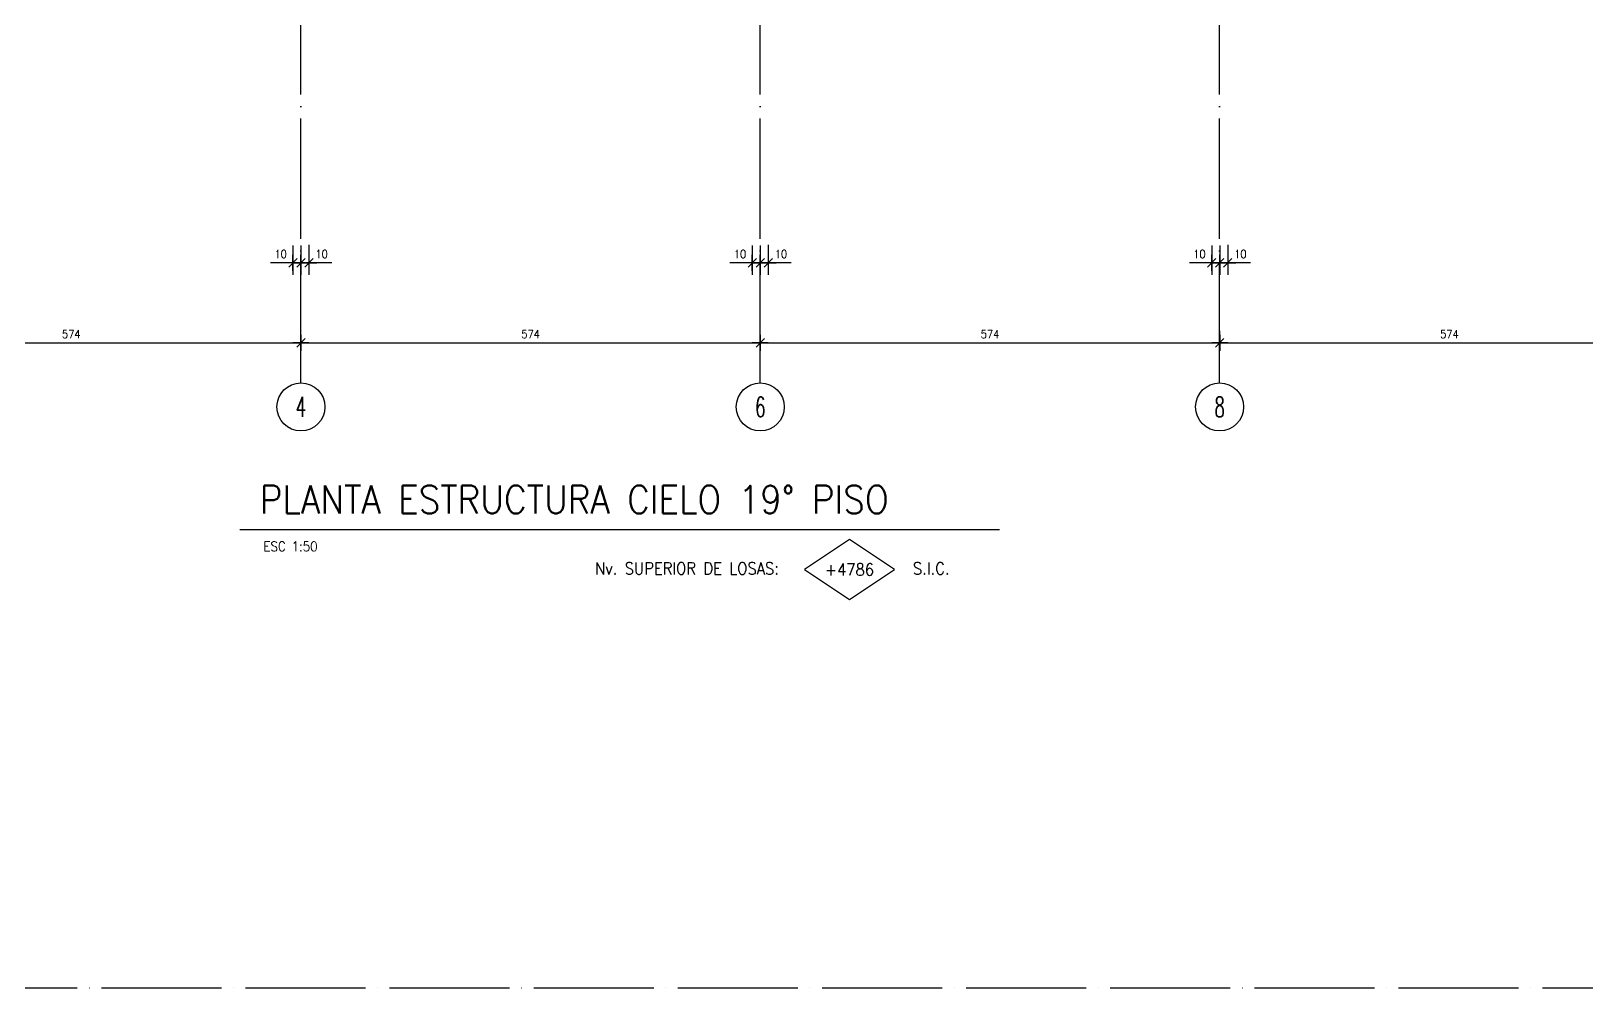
# Model space of a CAD drawing. Extents: x 2783 to 11950, y 3653 to 11429.
# Drawn here: x 4583 to 6527, y 3653 to 4848 of the extents above; entities that cross this region are included whole.
import ezdxf
from ezdxf.enums import TextEntityAlignment as Align

# ---------------------------------------------------------------- set-up
doc = ezdxf.new("R2010")
doc.units = 0
doc.header["$LTSCALE"] = 60
doc.header["$PDMODE"] = 1
doc.linetypes.add('EJES', pattern=[3, 2.5, -0.25, 0, -0.25])
doc.layers.get('0').update_dxf_attribs({"linetype": 'CONTINUOUS'})
doc.layers.get('DEFPOINTS').update_dxf_attribs({"linetype": 'CONTINUOUS'})
for name, color, linetype in [('COTAS', 3, 'CONTINUOUS'), ('EJES', 1, 'EJES'), ('TITULO', 6, 'CONTINUOUS')]:
    doc.layers.add(name, color=color, linetype=linetype)
doc.layers.add('CROP', color=8, linetype='EJES', plot=False)
doc.styles.add('COTAS', font='romans.shx', dxfattribs={"width": 0.9})
doc.dimstyles.new('50', dxfattribs={"dimtxt": 10, "dimasz": 1, "dimexe": 15, "dimexo": 0, "dimgap": 6, "dimtad": 1, "dimdec": 8, "dimdsep": 46, "dimtxsty": 'COTAS', "dimblk": '$COTA$', "dimcen": 0.09, "dimdle": 10, "dimclrd": 256, "dimclre": 256, "dimclrt": 2, "dimadec": 0, "dimazin": 0, "dimtfac": 1, "dimtdec": 8, "dimtmove": 0, "dimatfit": 2, "dimfxl": 35, "dimfxlon": 1, "dimtolj": 1, "dimarcsym": 0})

# ---------------------------------------------------------------- blocks, each defined once
blk = doc.blocks.new('*U8')
at = {"layer": 'CROP'}
blk.add_lwpolyline([(-1974.1, -572.3), (3557.7, -572.3), (3557.7, 2997.6), (-1974.1, 2997.6)], close=True, dxfattribs=at)
at = {"layer": 'TITULO', "color": 7}
blk.add_line((0, 0), (949.2, 0), dxfattribs=at)
at = {"layer": 'TITULO', "color": 1}
blk.add_lwpolyline([(818, -50), (761.8, -12.5), (705.5, -50), (761.8, -87.5)], close=True, dxfattribs=at)
at = {"color": 2, "style": 'COTAS', "width": 0.9}
blk.add_attdef('ESCALA', (29.5, -27), '', height=12, dxfattribs=at)
at = {"layer": 'TITULO', "color": 7, "style": 'COTAS', "width": 0.9}
blk.add_attdef('TITULO', (25, 20), '', height=35, dxfattribs=at)
at = {"layer": 'TITULO', "color": 2, "style": 'COTAS', "width": 0.9}
blk.add_attdef('NV_LOSAS', text='', height=15, dxfattribs=at).set_placement((434.5, -56), align=Align.RIGHT)
blk.add_attdef('NIVEL', text='', height=15, dxfattribs=at).set_placement((522.8, -50), align=Align.MIDDLE)
blk.add_attdef('SIC', (602, -56), '', height=15, dxfattribs=at)
blk = doc.blocks.new('$COTA$')
at = {"layer": 'COTAS'}
for p, q in [((10, 0), (-10, 0)), ((5.3, 5.3), (-5.3, -5.3)), ((0, -10), (0, 10))]:
    blk.add_line(p, q, dxfattribs=at)
blk = doc.blocks.new('*D11')
at = {"layer": 'COTAS', "lineweight": -2, "transparency": 16777216}
for p, q in [((4346.5, 4458.7), (4346.5, 4473.7)), ((4920.5, 4458.7), (4920.5, 4473.7)), ((4347.5, 4458.7), (4919.5, 4458.7))]:
    blk.add_line(p, q, dxfattribs=at)
at = {"layer": 'DEFPOINTS', "color": 0, "transparency": 16777216}
for p in [(4346.5, 4458.7), (4920.5, 4458.7), (4920.5, 4458.7)]:
    blk.add_point(p, dxfattribs=at)
at = {"layer": 'COTAS', "lineweight": -2, "transparency": 16777216, "rotation": 180}
blk.add_blockref('$COTA$', (4346.5, 4458.7), dxfattribs=at)
at = {"layer": 'COTAS', "lineweight": -2, "transparency": 16777216}
blk.add_blockref('$COTA$', (4920.5, 4458.7), dxfattribs=at)
at = {"layer": 'COTAS', "color": 2, "transparency": 16777216, "insert": (4633.5, 4469.7), "char_height": 10, "attachment_point": 5, "style": 'COTAS'}
blk.add_mtext('\\A1;574', dxfattribs=at)
blk = doc.blocks.new('*D13')
at = {"layer": 'COTAS', "lineweight": -2, "transparency": 16777216}
for p, q in [((4920.5, 4458.7), (4920.5, 4473.7)), ((5494.5, 4458.7), (5494.5, 4473.7)), ((4921.5, 4458.7), (5493.5, 4458.7))]:
    blk.add_line(p, q, dxfattribs=at)
at = {"layer": 'DEFPOINTS', "color": 0, "transparency": 16777216}
for p in [(4920.5, 4458.7), (5494.5, 4458.7), (5494.5, 4458.7)]:
    blk.add_point(p, dxfattribs=at)
at = {"layer": 'COTAS', "lineweight": -2, "transparency": 16777216, "rotation": 180}
blk.add_blockref('$COTA$', (4920.5, 4458.7), dxfattribs=at)
at = {"layer": 'COTAS', "lineweight": -2, "transparency": 16777216}
blk.add_blockref('$COTA$', (5494.5, 4458.7), dxfattribs=at)
at = {"layer": 'COTAS', "color": 2, "transparency": 16777216, "insert": (5207.5, 4469.7), "char_height": 10, "attachment_point": 5, "style": 'COTAS'}
blk.add_mtext('\\A1;574', dxfattribs=at)
blk = doc.blocks.new('*D18')
at = {"layer": 'COTAS', "lineweight": -2, "transparency": 16777216}
for p, q in [((5494.5, 4458.7), (5494.5, 4473.7)), ((6068.5, 4458.7), (6068.5, 4473.7)), ((5495.5, 4458.7), (6067.5, 4458.7))]:
    blk.add_line(p, q, dxfattribs=at)
at = {"layer": 'DEFPOINTS', "color": 0, "transparency": 16777216}
for p in [(5494.5, 4458.7), (6068.5, 4458.7), (6068.5, 4458.7)]:
    blk.add_point(p, dxfattribs=at)
at = {"layer": 'COTAS', "lineweight": -2, "transparency": 16777216, "rotation": 180}
blk.add_blockref('$COTA$', (5494.5, 4458.7), dxfattribs=at)
at = {"layer": 'COTAS', "lineweight": -2, "transparency": 16777216}
blk.add_blockref('$COTA$', (6068.5, 4458.7), dxfattribs=at)
at = {"layer": 'COTAS', "color": 2, "transparency": 16777216, "insert": (5781.5, 4469.7), "char_height": 10, "attachment_point": 5, "style": 'COTAS'}
blk.add_mtext('\\A1;574', dxfattribs=at)
blk = doc.blocks.new('*D20')
at = {"layer": 'COTAS', "lineweight": -2, "transparency": 16777216}
for p, q in [((6068.5, 4458.7), (6068.5, 4473.7)), ((6642.5, 4458.7), (6642.5, 4473.7)), ((6069.5, 4458.7), (6641.5, 4458.7))]:
    blk.add_line(p, q, dxfattribs=at)
at = {"layer": 'DEFPOINTS', "color": 0, "transparency": 16777216}
for p in [(6068.5, 4458.7), (6642.5, 4458.7), (6642.5, 4458.7)]:
    blk.add_point(p, dxfattribs=at)
at = {"layer": 'COTAS', "lineweight": -2, "transparency": 16777216, "rotation": 180}
blk.add_blockref('$COTA$', (6068.5, 4458.7), dxfattribs=at)
at = {"layer": 'COTAS', "lineweight": -2, "transparency": 16777216}
blk.add_blockref('$COTA$', (6642.5, 4458.7), dxfattribs=at)
at = {"layer": 'COTAS', "color": 2, "transparency": 16777216, "insert": (6355.5, 4469.7), "char_height": 10, "attachment_point": 5, "style": 'COTAS'}
blk.add_mtext('\\A1;574', dxfattribs=at)
blk = doc.blocks.new('$EJE$')
at = {"color": 6}
blk.add_circle((0, 0), 30, dxfattribs=at)
at = {"color": 6, "style": 'COTAS', "width": 0.6}
blk.add_attdef('EJE', text='', height=25, dxfattribs=at).set_placement((0, 0), align=Align.MIDDLE)
blk = doc.blocks.new('*D148')
at = {"layer": 'COTAS', "lineweight": -2, "transparency": 16777216}
for p, q in [((6058.5, 4580.2), (6058.5, 4543.7)), ((6068.5, 4580.2), (6068.5, 4543.7)), ((6057.5, 4558.7), (6030.6, 4558.7)), ((6068.5, 4558.7), (6058.5, 4558.7)), ((6069.5, 4558.7), (6070.5, 4558.7))]:
    blk.add_line(p, q, dxfattribs=at)
at = {"layer": 'DEFPOINTS', "color": 0, "transparency": 16777216}
for p in [(6058.5, 4580.2), (6068.5, 4580.2), (6068.5, 4558.7)]:
    blk.add_point(p, dxfattribs=at)
at = {"layer": 'COTAS', "lineweight": -2, "transparency": 16777216}
blk.add_blockref('$COTA$', (6058.5, 4558.7), dxfattribs=at)
at = {"layer": 'COTAS', "lineweight": -2, "transparency": 16777216, "rotation": 180}
blk.add_blockref('$COTA$', (6068.5, 4558.7), dxfattribs=at)
at = {"layer": 'COTAS', "color": 2, "transparency": 16777216, "insert": (6043.2, 4569.7), "char_height": 10, "attachment_point": 5, "style": 'COTAS'}
blk.add_mtext('\\A1;10', dxfattribs=at)
blk = doc.blocks.new('*D149')
at = {"layer": 'COTAS', "lineweight": -2, "transparency": 16777216}
for p, q in [((6068.5, 4580.2), (6068.5, 4543.7)), ((6078.5, 4581.2), (6078.5, 4543.7)), ((6067.5, 4558.7), (6066.5, 4558.7)), ((6068.5, 4558.7), (6078.5, 4558.7)), ((6068.5, 4558.7), (6078.5, 4558.7)), ((6107, 4558.7), (6078.5, 4558.7)), ((6079.5, 4558.7), (6080.5, 4558.7))]:
    blk.add_line(p, q, dxfattribs=at)
at = {"layer": 'DEFPOINTS', "color": 0, "transparency": 16777216}
for p in [(6068.5, 4580.2), (6078.5, 4581.2), (6078.5, 4558.7)]:
    blk.add_point(p, dxfattribs=at)
at = {"layer": 'COTAS', "lineweight": -2, "transparency": 16777216}
blk.add_blockref('$COTA$', (6068.5, 4558.7), dxfattribs=at)
at = {"layer": 'COTAS', "lineweight": -2, "transparency": 16777216, "rotation": 180}
blk.add_blockref('$COTA$', (6078.5, 4558.7), dxfattribs=at)
at = {"layer": 'COTAS', "color": 2, "transparency": 16777216, "insert": (6094.4, 4569.7), "char_height": 10, "attachment_point": 5, "style": 'COTAS'}
blk.add_mtext('\\A1;10', dxfattribs=at)
blk = doc.blocks.new('*D150')
at = {"layer": 'COTAS', "lineweight": -2, "transparency": 16777216}
for p, q in [((5484.5, 4580.2), (5484.5, 4543.7)), ((5494.5, 4580.2), (5494.5, 4543.7)), ((5483.5, 4558.7), (5456.6, 4558.7)), ((5494.5, 4558.7), (5484.5, 4558.7)), ((5495.5, 4558.7), (5496.5, 4558.7))]:
    blk.add_line(p, q, dxfattribs=at)
at = {"layer": 'DEFPOINTS', "color": 0, "transparency": 16777216}
for p in [(5484.5, 4580.2), (5494.5, 4580.2), (5494.5, 4558.7)]:
    blk.add_point(p, dxfattribs=at)
at = {"layer": 'COTAS', "lineweight": -2, "transparency": 16777216}
blk.add_blockref('$COTA$', (5484.5, 4558.7), dxfattribs=at)
at = {"layer": 'COTAS', "lineweight": -2, "transparency": 16777216, "rotation": 180}
blk.add_blockref('$COTA$', (5494.5, 4558.7), dxfattribs=at)
at = {"layer": 'COTAS', "color": 2, "transparency": 16777216, "insert": (5469.2, 4569.7), "char_height": 10, "attachment_point": 5, "style": 'COTAS'}
blk.add_mtext('\\A1;10', dxfattribs=at)
blk = doc.blocks.new('*D151')
at = {"layer": 'COTAS', "lineweight": -2, "transparency": 16777216}
for p, q in [((5494.5, 4580.2), (5494.5, 4543.7)), ((5504.5, 4581.2), (5504.5, 4543.7)), ((5493.5, 4558.7), (5492.5, 4558.7)), ((5494.5, 4558.7), (5504.5, 4558.7)), ((5494.5, 4558.7), (5504.5, 4558.7)), ((5533, 4558.7), (5504.5, 4558.7)), ((5505.5, 4558.7), (5506.5, 4558.7))]:
    blk.add_line(p, q, dxfattribs=at)
at = {"layer": 'DEFPOINTS', "color": 0, "transparency": 16777216}
for p in [(5494.5, 4580.2), (5504.5, 4581.2), (5504.5, 4558.7)]:
    blk.add_point(p, dxfattribs=at)
at = {"layer": 'COTAS', "lineweight": -2, "transparency": 16777216}
blk.add_blockref('$COTA$', (5494.5, 4558.7), dxfattribs=at)
at = {"layer": 'COTAS', "lineweight": -2, "transparency": 16777216, "rotation": 180}
blk.add_blockref('$COTA$', (5504.5, 4558.7), dxfattribs=at)
at = {"layer": 'COTAS', "color": 2, "transparency": 16777216, "insert": (5520.4, 4569.7), "char_height": 10, "attachment_point": 5, "style": 'COTAS'}
blk.add_mtext('\\A1;10', dxfattribs=at)
blk = doc.blocks.new('*D152')
at = {"layer": 'COTAS', "lineweight": -2, "transparency": 16777216}
for p, q in [((4910.5, 4580.2), (4910.5, 4543.7)), ((4920.5, 4580.2), (4920.5, 4543.7)), ((4909.5, 4558.7), (4882.6, 4558.7)), ((4920.5, 4558.7), (4910.5, 4558.7)), ((4921.5, 4558.7), (4922.5, 4558.7))]:
    blk.add_line(p, q, dxfattribs=at)
at = {"layer": 'DEFPOINTS', "color": 0, "transparency": 16777216}
for p in [(4910.5, 4580.2), (4920.5, 4580.2), (4920.5, 4558.7)]:
    blk.add_point(p, dxfattribs=at)
at = {"layer": 'COTAS', "lineweight": -2, "transparency": 16777216}
blk.add_blockref('$COTA$', (4910.5, 4558.7), dxfattribs=at)
at = {"layer": 'COTAS', "lineweight": -2, "transparency": 16777216, "rotation": 180}
blk.add_blockref('$COTA$', (4920.5, 4558.7), dxfattribs=at)
at = {"layer": 'COTAS', "color": 2, "transparency": 16777216, "insert": (4895.2, 4569.7), "char_height": 10, "attachment_point": 5, "style": 'COTAS'}
blk.add_mtext('\\A1;10', dxfattribs=at)
blk = doc.blocks.new('*D153')
at = {"layer": 'COTAS', "lineweight": -2, "transparency": 16777216}
for p, q in [((4920.5, 4580.2), (4920.5, 4543.7)), ((4930.5, 4581.2), (4930.5, 4543.7)), ((4919.5, 4558.7), (4918.5, 4558.7)), ((4920.5, 4558.7), (4930.5, 4558.7)), ((4920.5, 4558.7), (4930.5, 4558.7)), ((4959, 4558.7), (4930.5, 4558.7)), ((4931.5, 4558.7), (4932.5, 4558.7))]:
    blk.add_line(p, q, dxfattribs=at)
at = {"layer": 'DEFPOINTS', "color": 0, "transparency": 16777216}
for p in [(4920.5, 4580.2), (4930.5, 4581.2), (4930.5, 4558.7)]:
    blk.add_point(p, dxfattribs=at)
at = {"layer": 'COTAS', "lineweight": -2, "transparency": 16777216}
blk.add_blockref('$COTA$', (4920.5, 4558.7), dxfattribs=at)
at = {"layer": 'COTAS', "lineweight": -2, "transparency": 16777216, "rotation": 180}
blk.add_blockref('$COTA$', (4930.5, 4558.7), dxfattribs=at)
at = {"layer": 'COTAS', "color": 2, "transparency": 16777216, "insert": (4946.4, 4569.7), "char_height": 10, "attachment_point": 5, "style": 'COTAS'}
blk.add_mtext('\\A1;10', dxfattribs=at)

msp = doc.modelspace()

# ---------------------------------------------------------------- linework, layer by layer
at = {"layer": 'EJES'}
for points in [[(4920.45585631, 4408.70691493), (4920.45585631, 6873.70691493)], [(6068.45585631, 4408.70691493), (6068.45585631, 6873.70691493)], [(5494.45585631, 4408.70691493), (5494.45585631, 5248.86638546)]]:
    msp.add_lwpolyline(points, dxfattribs=at)

# ---------------------------------------------------------------- block references
ref = msp.add_blockref('*U8', (4844.17858983, 4225.60696946))
ref.add_attrib('TITULO', 'PLANTA ESTRUCTURA CIELO 19° PISO', (4869.17858983, 4245.60696946), dxfattribs={"layer": 'TITULO', "color": 7, "height": 35, "style": 'COTAS', "width": 0.9})
ref.add_attrib('NIVEL', '+4786', dxfattribs={"layer": 'TITULO', "color": 2, "height": 15, "style": 'COTAS', "width": 0.9}).set_placement((5605.96321113, 4175.60696946), align=Align.MIDDLE)
ref.add_attrib('NV_LOSAS', 'Nv. SUPERIOR DE LOSAS:', dxfattribs={"layer": 'TITULO', "color": 2, "height": 15, "style": 'COTAS', "width": 0.9}).set_placement((5517.71321113, 4169.60696946), align=Align.RIGHT)
ref.add_attrib('SIC', 'S.I.C.', (5685.21321113, 4169.60696946), dxfattribs={"layer": 'TITULO', "color": 2, "height": 15, "style": 'COTAS', "width": 0.9})
ref.add_attrib('ESCALA', 'ESC 1:50', (4873.67858983, 4198.60696946), dxfattribs={"color": 2, "height": 12, "style": 'COTAS', "width": 0.9})
for p, values in [((4920.45585631, 4378.70691493), {'EJE': '4'}), ((5494.45585631, 4378.70691493), {'EJE': '6'}), ((6068.45585631, 4378.70691493), {'EJE': '8'})]:
    msp.add_blockref('$EJE$', p).add_auto_attribs(values)

# ---------------------------------------------------------------- dimensions: what is measured, and where the dimension line sits
at = {"layer": 'COTAS'}
for base, p1, p2, picture, middle in [((4920.4558563143, 4558.7069149326), (4910.4558563143, 4580.1634134742), (4920.4558563143, 4580.1634134742), '*D152', (4895.1931168787, 4558.7069149326)), ((5494.4558563143, 4558.7069149326), (5484.4558563143, 4580.1634134742), (5494.4558563143, 4580.1634134742), '*D150', (5469.1931168787, 4558.7069149326)), ((6068.4558563143, 4558.7069149326), (6058.4558563143, 4580.1634134742), (6068.4558563143, 4580.1634134742), '*D148', (6043.1931168787, 4558.7069149326))]:
    dim = msp.add_linear_dim(base=base, p1=p1, p2=p2, dimstyle='50', dxfattribs=at)
    dim.commit()
    dim.dimension.update_dxf_attribs({"geometry": picture, "text_midpoint": middle, "dimtype": 160})
for base, p1, p2, picture, middle in [((4930.4558563143, 4558.7069149326), (4920.4558563143, 4580.1634134742), (4930.4558563143, 4581.2496435303), '*D153', (4946.3588125399, 4558.7069149326)), ((5504.4558563143, 4558.7069149326), (5494.4558563143, 4580.1634134742), (5504.4558563143, 4581.2496435303), '*D151', (5520.3588125399, 4558.7069149326)), ((6078.4558563143, 4558.7069149326), (6068.4558563143, 4580.1634134742), (6078.4558563143, 4581.2496435303), '*D149', (6094.3588125399, 4558.7069149326))]:
    dim = msp.add_linear_dim(base=base, p1=p1, p2=p2, dimstyle='50', override={"dimtmove": 1}, dxfattribs=at)
    dim.commit()
    dim.dimension.update_dxf_attribs({"geometry": picture, "text_midpoint": middle, "dimtype": 160})
for base, p1, p2, picture, middle in [((4920.4558563143, 4458.7069149326), (4346.4558563143, 4458.7069149326), (4920.4558563143, 4458.7069149326), '*D11', (4633.4558563143, 4469.7069149326)), ((5494.4558563143, 4458.7069149326), (4920.4558563143, 4458.7069149326), (5494.4558563143, 4458.7069149326), '*D13', (5207.4558563143, 4469.7069149326)), ((6068.4558563143, 4458.7069149326), (5494.4558563143, 4458.7069149326), (6068.4558563143, 4458.7069149326), '*D18', (5781.4558563143, 4469.7069149326)), ((6642.4558563143, 4458.7069149326), (6068.4558563143, 4458.7069149326), (6642.4558563143, 4458.7069149326), '*D20', (6355.4558563143, 4469.7069149326))]:
    dim = msp.add_linear_dim(base=base, p1=p1, p2=p2, dimstyle='50', dxfattribs=at)
    dim.commit()
    dim.dimension.update_dxf_attribs({"geometry": picture, "text_midpoint": middle})

doc.saveas('drawing.dxf')
